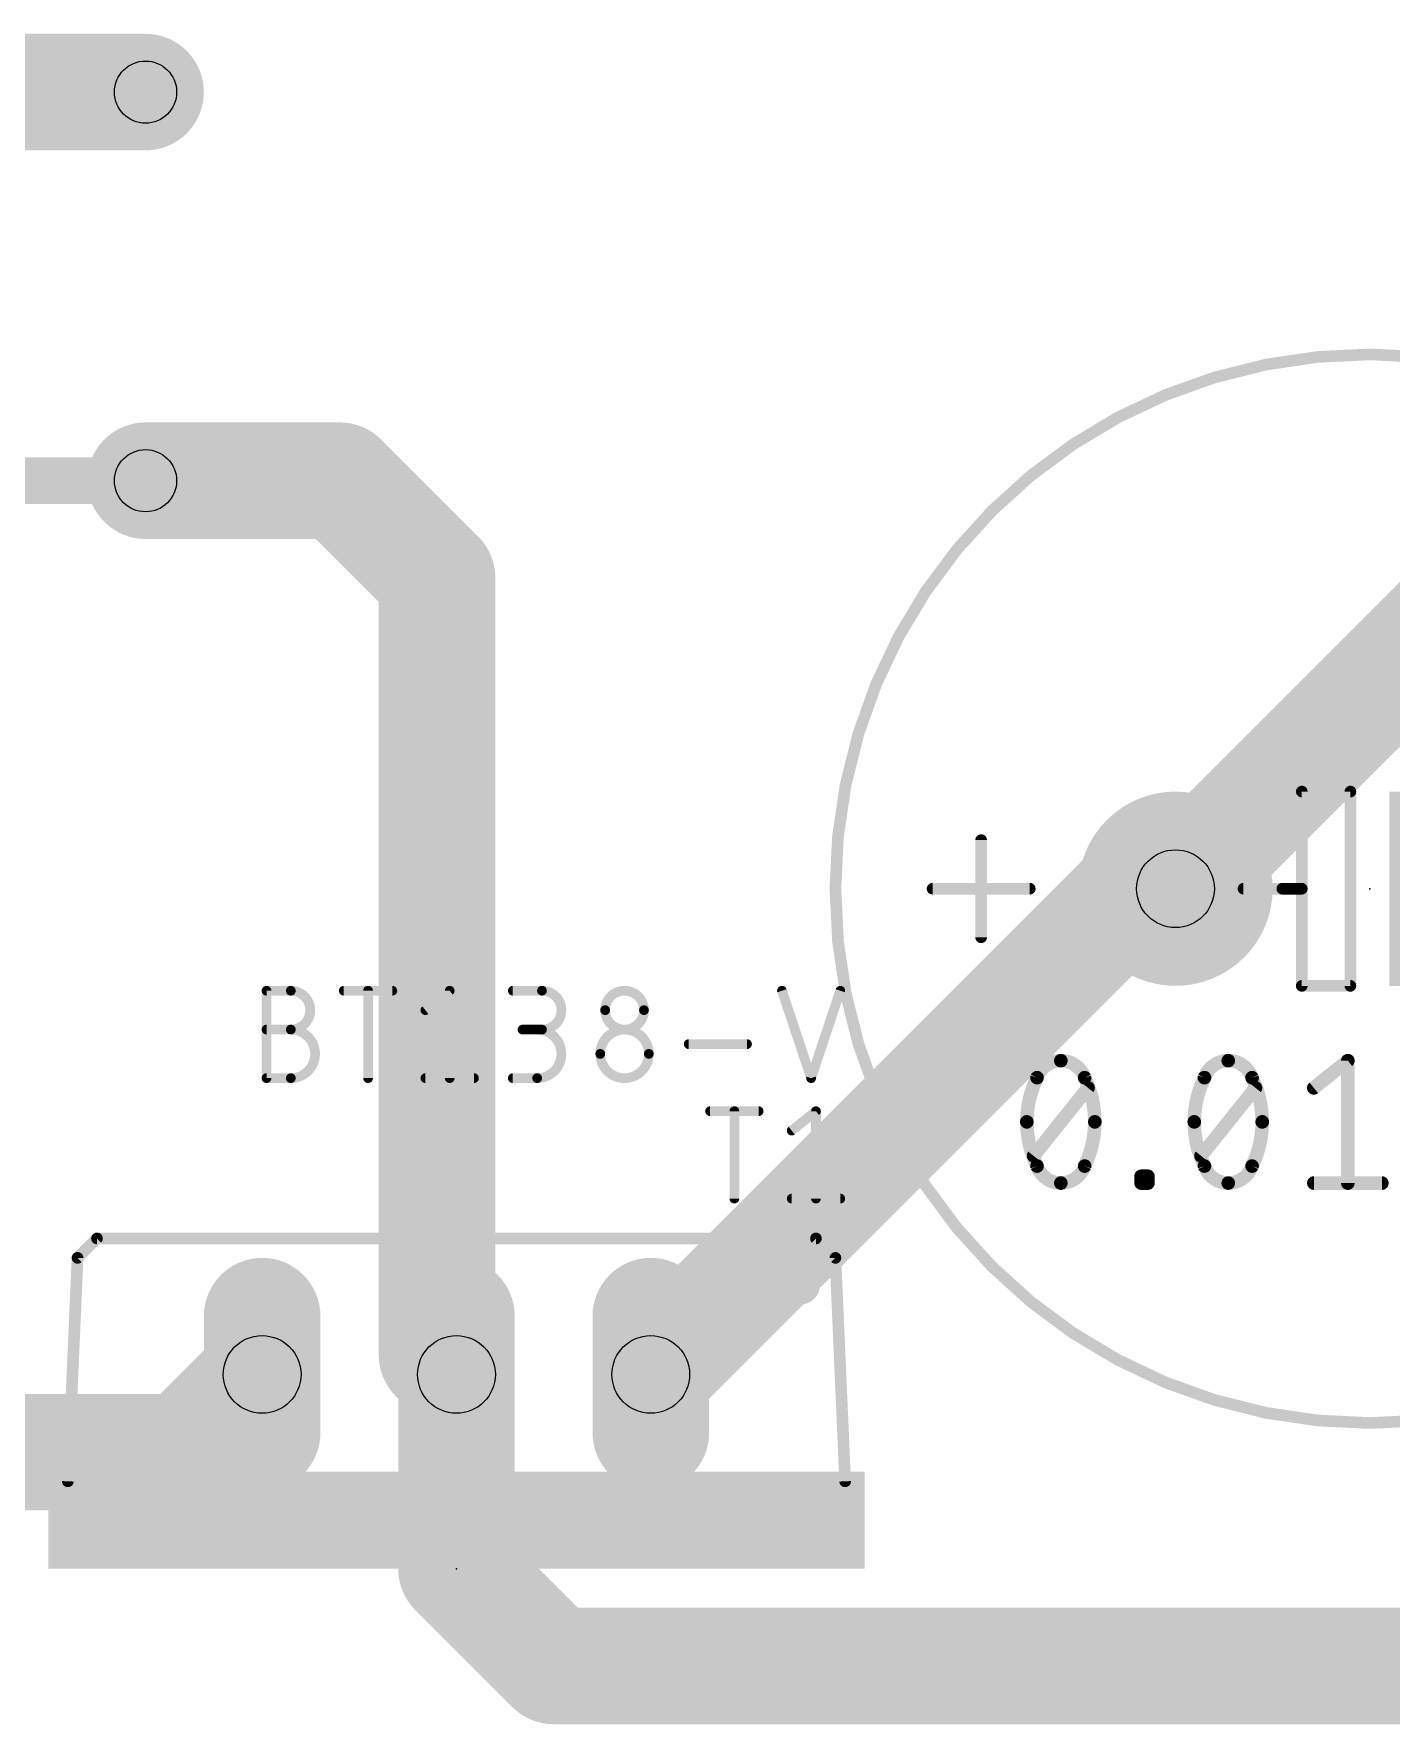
# Model space of a CAD drawing. Extents: x -11 to 108, y -2 to 100.
# Drawn here: x 61.79 to 79.53, y 39.88 to 61.98 of the extents above; entities that cross this region are included whole.
import ezdxf

# ---------------------------------------------------------------- set-up
doc = ezdxf.new("R2010")
doc.units = 0
for name, color, linetype in [('16', 132, 'CONTINUOUS'), ('17', 110, 'CONTINUOUS'), ('21', 253, 'CONTINUOUS'), ('23', 53, 'CONTINUOUS'), ('25', 253, 'CONTINUOUS'), ('27', 253, 'CONTINUOUS'), ('44', 253, 'CONTINUOUS'), ('51', 253, 'CONTINUOUS')]:
    doc.layers.add(name, color=color, linetype=linetype)

# ---------------------------------------------------------------- blocks, each defined once
blk = doc.blocks.new('RECT')
blk.add_solid([(-0.5, -0.5), (0.5, -0.5), (-0.5, 0.5), (0.5, 0.5)])
blk = doc.blocks.new('ROUNDP')
at = {"const_width": 0.5}
blk.add_lwpolyline([(0, -0.25, 1), (0, 0.25, 1), (0, -0.25)], format="xyb", dxfattribs=at)
blk = doc.blocks.new('OCTAGONP')
at = {"const_width": 0.5}
blk.add_lwpolyline([(-0.25, -0.1036), (-0.25, 0.1036), (-0.1036, 0.25), (0.1036, 0.25), (0.25, 0.1036), (0.25, -0.1036), (0.1036, -0.25), (-0.1036, -0.25), (-0.25, -0.1036), (-0.25, 0.1036)], dxfattribs=at)
blk = doc.blocks.new('LONGP100')
at = {"const_width": 1}
blk.add_lwpolyline([(-0.5, 0), (0.5, 0)], dxfattribs=at)
at = {"const_width": 0.5}
for points in [[(-0.5, 0.25, 1), (-0.5, -0.25)], [(0.5, -0.25, 1), (0.5, 0.25)]]:
    blk.add_lwpolyline(points, format="xyb", dxfattribs=at)

msp = doc.modelspace()

# ---------------------------------------------------------------- linework, layer by layer
at = {"layer": '16', "const_width": 1.524}
for points in [[(59.436, 61.214), (63.246, 61.214)], [(63.246, 56.134), (65.786, 56.134)], [(65.786, 56.134), (67.056, 54.864)], [(76.708, 50.8), (81.828, 55.92)], [(67.056, 54.864), (67.056, 44.704)], [(69.85, 44.45), (76.2, 50.8)], [(76.2, 50.8), (76.708, 50.8)], [(67.056, 44.704), (67.31, 44.45)], [(63.754, 43.434), (64.77, 44.45)], [(67.31, 44.45), (67.31, 41.91)], [(54.356, 43.434), (63.754, 43.434)], [(68.58, 40.64), (67.31, 41.91)], [(84.582, 40.64), (68.58, 40.64)]]:
    msp.add_lwpolyline(points, dxfattribs=at)
at = {"layer": '16', "const_width": 0.762}
for points in [[(63.246, 60.833, 1), (63.246, 61.595)], [(63.246, 56.515, 1), (63.246, 55.753)], [(66.0554, 56.4034, 1), (65.5166, 55.8646)], [(65.786, 55.753, 1), (65.786, 56.515)], [(67.437, 54.864, 1), (66.675, 54.864)], [(66.7866, 54.5946, 1), (67.3254, 55.1334)], [(76.2, 51.181, 1), (76.2, 50.419)], [(76.4694, 50.5306, 1), (75.9306, 51.0694)], [(76.708, 50.419, 1), (76.708, 51.181)], [(76.4386, 51.0694, 1), (76.9774, 50.5306)], [(67.3254, 44.9734, 1), (66.7866, 44.4346)], [(65.0394, 44.1806, 1), (64.5006, 44.7194)], [(66.675, 44.704, 1), (67.437, 44.704)], [(67.691, 44.45, 1), (66.929, 44.45)], [(67.0406, 44.1806, 1), (67.5794, 44.7194)], [(69.5806, 44.7194, 1), (70.1194, 44.1806)], [(63.754, 43.053, 1), (63.754, 43.815)], [(63.4846, 43.7034, 1), (64.0234, 43.1646)], [(67.5794, 42.1794, 1), (67.0406, 41.6406)], [(66.929, 41.91, 1), (67.691, 41.91)], [(68.58, 41.021, 1), (68.58, 40.259)], [(68.3106, 40.3706, 1), (68.8494, 40.9094)]]:
    msp.add_lwpolyline(points, format="xyb", dxfattribs=at)
at = {"layer": '21'}
for points, const_width in [([(79.248, 43.815, 1), (79.248, 57.785, 1), (79.248, 43.815)], 0.1524), ([(78.359, 52.1081, 1), (78.359, 52.0319)], 0.0762), ([(78.3971, 52.07, 1), (78.3209, 52.07)], 0.0762), ([(79.0321, 52.07, 1), (78.9559, 52.07)], 0.0762), ([(78.994, 52.0319, 1), (78.994, 52.1081)], 0.0762), ([(74.2061, 51.435, 1), (74.1299, 51.435)], 0.0762), ([(73.533, 50.8381, 1), (73.533, 50.7619)], 0.0762), ([(74.803, 50.7619, 1), (74.803, 50.8381)], 0.0762), ([(78.105, 50.8381, 1), (78.105, 50.7619)], 0.0762), ([(78.3971, 50.8, 1), (78.3209, 50.8)], 0.0762), ([(78.3209, 50.8, 1), (78.3971, 50.8)], 0.0762), ([(78.359, 50.7619, 1), (78.359, 50.8381)], 0.0762), ([(74.1299, 50.165, 1), (74.2061, 50.165)], 0.0762), ([(78.359, 49.5681, 1), (78.359, 49.4919)], 0.0762), ([(78.3209, 49.53, 1), (78.3971, 49.53)], 0.0762), ([(78.9559, 49.53, 1), (79.0321, 49.53)], 0.0762), ([(78.994, 49.4919, 1), (78.994, 49.5681)], 0.0762), ([(62.611, 46.2661, 1), (62.611, 46.1899)], 0.0762), ([(62.6379, 46.2011, 1), (62.5841, 46.2549)], 0.0762), ([(72.0359, 46.2549, 1), (71.9821, 46.2011)], 0.0762), ([(72.009, 46.1899, 1), (72.009, 46.2661)], 0.0762), ([(62.3951, 45.9723, 1), (62.3189, 45.9757)], 0.0762), ([(62.3301, 46.0009, 1), (62.3839, 45.9471)], 0.0762), ([(72.3011, 45.9757, 1), (72.2249, 45.9723)], 0.0762), ([(72.2361, 45.9471, 1), (72.2899, 46.0009)], 0.0762), ([(71.8058, 45.4914, 1), (71.8058, 45.7454, 1), (71.8058, 45.4914)], 0.254), ([(62.1919, 43.0547, 1), (62.2681, 43.0513)], 0.0762), ([(72.3519, 43.0513, 1), (72.4281, 43.0547)], 0.0762)]:
    msp.add_lwpolyline(points, format="xyb", dxfattribs=dict(at, const_width=const_width))
at = {"layer": '21', "const_width": 0.1524}
for points in [[(78.994, 52.07), (78.359, 52.07)], [(78.359, 52.07), (78.359, 50.8)], [(78.994, 49.53), (78.994, 52.07)], [(74.168, 50.165), (74.168, 51.435)], [(73.533, 50.8), (74.803, 50.8)], [(78.105, 50.8), (78.359, 50.8)], [(78.359, 50.8), (78.359, 49.53)], [(78.359, 49.53), (78.994, 49.53)], [(62.611, 46.228), (62.357, 45.974)], [(62.611, 46.228), (72.009, 46.228)], [(72.263, 45.974), (72.009, 46.228)], [(62.23, 43.053), (62.357, 45.974)], [(72.263, 45.974), (72.39, 43.053)]]:
    msp.add_lwpolyline(points, dxfattribs=at)
at = {"layer": '23'}
for p in [(79.248, 50.8), (67.31, 41.91)]:
    msp.add_point(p, dxfattribs=at)
at = {"layer": '25', "const_width": 0.127}
for points in [[(70.6247, 47.8917), (71.2597, 47.8917)], [(70.9422, 46.7487), (70.9422, 47.8917)], [(71.6915, 47.6377), (72.009, 47.8917)], [(72.009, 47.8917), (72.009, 46.7487)], [(71.6915, 46.7487), (72.3265, 46.7487)]]:
    msp.add_lwpolyline(points, dxfattribs=at)
at = {"layer": '25', "const_width": 0.0635}
for points in [[(70.6247, 47.9235, 1), (70.6247, 47.8599)], [(70.974, 47.8917, 1), (70.9104, 47.8917)], [(71.2597, 47.8599, 1), (71.2597, 47.9235)], [(72.0408, 47.8917, 1), (71.9772, 47.8917)], [(72.0288, 47.8669, 1), (71.9892, 47.9165)], [(71.6717, 47.6625, 1), (71.7113, 47.6129)], [(70.9104, 46.7487, 1), (70.974, 46.7487)], [(71.6915, 46.7805, 1), (71.6915, 46.7169)], [(71.9772, 46.7487, 1), (72.0408, 46.7487)], [(72.3265, 46.7169, 1), (72.3265, 46.7805)]]:
    msp.add_lwpolyline(points, format="xyb", dxfattribs=at)
at = {"layer": '27'}
for points, const_width in [([(64.8589, 49.4665, 1), (64.7954, 49.4665)], 0.0635), ([(64.8272, 49.4983, 1), (64.8272, 49.4348)], 0.0635), ([(65.1446, 49.4983, 1), (65.1446, 49.4348)], 0.0635), ([(65.1446, 48.9585, 1), (65.1446, 49.4665)], 0.127), ([(65.1446, 49.4348, 1), (65.1446, 49.4983)], 0.0635), ([(65.8368, 49.4983, 1), (65.8368, 49.4348)], 0.0635), ([(66.1861, 49.4665, 1), (66.1226, 49.4665)], 0.0635), ([(66.4718, 49.4348, 1), (66.4718, 49.4983)], 0.0635), ([(67.2529, 49.4665, 1), (67.1894, 49.4665)], 0.0635), ([(67.2409, 49.4417, 1), (67.2013, 49.4913)], 0.0635), ([(68.0466, 49.4983, 1), (68.0466, 49.4348)], 0.0635), ([(68.4276, 49.4983, 1), (68.4276, 49.4348)], 0.0635), ([(68.4276, 48.9585, 1), (68.4276, 49.4665)], 0.127), ([(68.4276, 49.4348, 1), (68.4276, 49.4983)], 0.0635), ([(69.7611, 49.2125, 1), (69.2531, 49.2125)], 0.127), ([(71.5946, 49.4765, 1), (71.5344, 49.4565)], 0.0635), ([(72.3566, 49.4565, 1), (72.2964, 49.4765)], 0.0635), ([(66.8838, 49.2373, 1), (66.9234, 49.1877)], 0.0635), ([(69.2531, 49.2125, 1), (69.7611, 49.2125)], 0.127), ([(69.2849, 49.2125, 1), (69.2214, 49.2125)], 0.0635), ([(69.2214, 49.2125, 1), (69.2849, 49.2125)], 0.0635), ([(69.7929, 49.2125, 1), (69.7293, 49.2125)], 0.0635), ([(69.7293, 49.2125, 1), (69.7929, 49.2125)], 0.0635), ([(64.8272, 48.9903, 1), (64.8272, 48.9267)], 0.0635), ([(65.1446, 48.9903, 1), (65.1446, 48.9267)], 0.0635), ([(65.1446, 48.9903, 1), (65.1446, 48.9267)], 0.0635), ([(65.1446, 48.3235, 1), (65.1446, 48.9585)], 0.127), ([(65.1446, 48.9267, 1), (65.1446, 48.9903)], 0.0635), ([(68.1736, 48.9903, 1), (68.1736, 48.9267)], 0.0635), ([(68.3641, 48.9903, 1), (68.3641, 48.9267)], 0.0635), ([(68.3641, 48.3235, 1), (68.3641, 48.9585)], 0.127), ([(68.4276, 48.9903, 1), (68.4276, 48.9267)], 0.0635), ([(68.4276, 48.9267, 1), (68.4276, 48.9903)], 0.0635), ([(69.8246, 48.641, 1), (69.1896, 48.641)], 0.127), ([(69.2214, 48.641, 1), (69.1578, 48.641)], 0.0635), ([(69.1578, 48.641, 1), (69.2214, 48.641)], 0.0635), ([(69.1896, 48.641, 1), (69.8246, 48.641)], 0.127), ([(69.8564, 48.641, 1), (69.7929, 48.641)], 0.0635), ([(69.7929, 48.641, 1), (69.8564, 48.641)], 0.0635), ([(70.3453, 48.7998, 1), (70.3453, 48.7362)], 0.0635), ([(71.1073, 48.7362, 1), (71.1073, 48.7998)], 0.0635), ([(75.2094, 48.5521, 0.3205), (74.8983, 48.3299)], 0.1778), ([(75.5206, 48.3299, 0.3205), (75.2094, 48.5521)], 0.1778), ([(75.2094, 48.5965, 1), (75.2094, 48.5077)], 0.0889), ([(75.2094, 48.5077, 1), (75.2094, 48.5965)], 0.0889), ([(77.3978, 48.5521, 0.3205), (77.0866, 48.3299)], 0.1778), ([(77.7089, 48.3299, 0.3205), (77.3978, 48.5521)], 0.1778), ([(77.3978, 48.5965, 1), (77.3978, 48.5077)], 0.0889), ([(77.3978, 48.5077, 1), (77.3978, 48.5965)], 0.0889), ([(79.0053, 48.5521, 1), (78.9164, 48.5521)], 0.0889), ([(78.9887, 48.5174, 1), (78.9331, 48.5868)], 0.0889), ([(74.8983, 48.3299, 0.1139), (74.7649, 47.752)], 0.1778), ([(74.9382, 48.3104, 1), (74.8583, 48.3493)], 0.0889), ([(75.6539, 47.752, 0.1139), (75.5206, 48.3299)], 0.1778), ([(75.5605, 48.3493, 1), (75.4806, 48.3104)], 0.0889), ([(77.0866, 48.3299, 0.1139), (76.9533, 47.752)], 0.1778), ([(77.1266, 48.3104, 1), (77.0467, 48.3493)], 0.0889), ([(77.8423, 47.752, 0.1139), (77.7089, 48.3299)], 0.1778), ([(77.7489, 48.3493, 1), (77.669, 48.3104)], 0.0889), ([(64.7954, 48.3235, 1), (64.8589, 48.3235)], 0.0635), ([(64.8272, 48.3553, 1), (64.8272, 48.2918)], 0.0635), ([(65.1446, 48.3553, 1), (65.1446, 48.2918)], 0.0635), ([(65.1446, 48.2918, 1), (65.1446, 48.3553)], 0.0635), ([(66.1226, 48.3235, 1), (66.1861, 48.3235)], 0.0635), ([(66.9036, 48.3553, 1), (66.9036, 48.2918)], 0.0635), ([(67.1894, 48.3235, 1), (67.2529, 48.3235)], 0.0635), ([(67.5386, 48.2918, 1), (67.5386, 48.3553)], 0.0635), ([(68.0466, 48.3553, 1), (68.0466, 48.2918)], 0.0635), ([(68.3641, 48.3553, 1), (68.3641, 48.2918)], 0.0635), ([(68.3641, 48.2918, 1), (68.3641, 48.3553)], 0.0635), ([(71.9154, 48.3335, 1), (71.9756, 48.3135)], 0.0635), ([(71.9154, 48.3135, 1), (71.9756, 48.3335)], 0.0635), ([(74.8562, 48.3443, 1), (74.9403, 48.3154)], 0.0889), ([(75.4785, 48.3154, 1), (75.5626, 48.3443)], 0.0889), ([(75.5997, 48.1687, 1), (75.5303, 48.2243)], 0.0889), ([(77.0446, 48.3443, 1), (77.1287, 48.3154)], 0.0889), ([(77.6669, 48.3154, 1), (77.751, 48.3443)], 0.0889), ([(77.7881, 48.1687, 1), (77.7187, 48.2243)], 0.0889), ([(78.4886, 48.2312, 1), (78.5442, 48.1618)], 0.0889), ([(74.7649, 47.752, 0.1139), (74.8983, 47.1742)], 0.1778), ([(74.8093, 47.752, 1), (74.7204, 47.752)], 0.0889), ([(74.7204, 47.752, 1), (74.8093, 47.752)], 0.0889), ([(75.5206, 47.1742, 0.1139), (75.6539, 47.752)], 0.1778), ([(75.6984, 47.752, 1), (75.6095, 47.752)], 0.0889), ([(75.6095, 47.752, 1), (75.6984, 47.752)], 0.0889), ([(76.9533, 47.752, 0.1139), (77.0866, 47.1742)], 0.1778), ([(76.9977, 47.752, 1), (76.9088, 47.752)], 0.0889), ([(76.9088, 47.752, 1), (76.9977, 47.752)], 0.0889), ([(77.7089, 47.1742, 0.1139), (77.8423, 47.752)], 0.1778), ([(77.8867, 47.752, 1), (77.7978, 47.752)], 0.0889), ([(77.7978, 47.752, 1), (77.8867, 47.752)], 0.0889), ([(74.8191, 47.3353, 1), (74.8885, 47.2797)], 0.0889), ([(77.0075, 47.3353, 1), (77.0769, 47.2797)], 0.0889), ([(74.9403, 47.1886, 1), (74.8562, 47.1597)], 0.0889), ([(74.8983, 47.1742, 0.3205), (75.2094, 46.9519)], 0.1778), ([(74.8583, 47.1547, 1), (74.9382, 47.1936)], 0.0889), ([(75.2094, 46.9519, 0.3205), (75.5206, 47.1742)], 0.1778), ([(75.4806, 47.1936, 1), (75.5605, 47.1547)], 0.0889), ([(75.5626, 47.1597, 1), (75.4785, 47.1886)], 0.0889), ([(76.3036, 47.0408, 1), (76.2147, 47.0408)], 0.0889), ([(76.2591, 47.0853, 1), (76.2591, 46.9964)], 0.0889), ([(76.3925, 47.0408, 1), (76.3036, 47.0408)], 0.0889), ([(76.348, 46.9964, 1), (76.348, 47.0853)], 0.0889), ([(77.0866, 47.1742, 0.3205), (77.3978, 46.9519)], 0.1778), ([(77.1287, 47.1886, 1), (77.0446, 47.1597)], 0.0889), ([(77.0467, 47.1547, 1), (77.1266, 47.1936)], 0.0889), ([(77.3978, 46.9519, 0.3205), (77.7089, 47.1742)], 0.1778), ([(77.669, 47.1936, 1), (77.7489, 47.1547)], 0.0889), ([(77.751, 47.1597, 1), (77.6669, 47.1886)], 0.0889), ([(75.2094, 46.9963, 1), (75.2094, 46.9075)], 0.0889), ([(75.2094, 46.9075, 1), (75.2094, 46.9963)], 0.0889), ([(76.2147, 46.9519, 1), (76.3036, 46.9519)], 0.0889), ([(76.2591, 46.9963, 1), (76.2591, 46.9075)], 0.0889), ([(76.3036, 46.9519, 1), (76.3925, 46.9519)], 0.0889), ([(76.348, 46.9075, 1), (76.348, 46.9963)], 0.0889), ([(77.3978, 46.9963, 1), (77.3978, 46.9075)], 0.0889), ([(77.3978, 46.9075, 1), (77.3978, 46.9963)], 0.0889), ([(78.5164, 46.9963, 1), (78.5164, 46.9075)], 0.0889), ([(78.9164, 46.9519, 1), (79.0053, 46.9519)], 0.0889), ([(79.4054, 46.9075, 1), (79.4054, 46.9963)], 0.0889)]:
    msp.add_lwpolyline(points, format="xyb", dxfattribs=dict(at, const_width=const_width))
for points, const_width in [([(64.8272, 48.3235), (64.8272, 49.4665)], 0.127), ([(64.8272, 49.4665), (65.1446, 49.4665)], 0.127), ([(65.8368, 49.4665), (66.4718, 49.4665)], 0.127), ([(66.1543, 48.3235), (66.1543, 49.4665)], 0.127), ([(66.9036, 49.2125), (67.2211, 49.4665)], 0.127), ([(67.2211, 49.4665), (67.2211, 48.3235)], 0.127), ([(68.0466, 49.4665), (68.4276, 49.4665)], 0.127), ([(71.5645, 49.4665), (71.9455, 48.3235)], 0.127), ([(71.9455, 48.3235), (72.3265, 49.4665)], 0.127), ([(64.8272, 48.9585), (65.1446, 48.9585)], 0.127), ([(68.4276, 48.9585), (68.1736, 48.9585)], 0.127), ([(70.3453, 48.768), (71.1073, 48.768)], 0.127), ([(78.5164, 48.1965), (78.9609, 48.5521)], 0.1778), ([(78.9609, 48.5521), (78.9609, 46.9519)], 0.1778), ([(65.1446, 48.3235), (64.8272, 48.3235)], 0.127), ([(66.9036, 48.3235), (67.5386, 48.3235)], 0.127), ([(68.0466, 48.3235), (68.3641, 48.3235)], 0.127), ([(74.8538, 47.3075), (75.565, 48.1965)], 0.1778), ([(77.0422, 47.3075), (77.7534, 48.1965)], 0.1778), ([(76.2591, 46.9519), (76.2591, 47.0408)], 0.1778), ([(76.2591, 47.0408), (76.348, 47.0408)], 0.1778), ([(76.348, 47.0408), (76.348, 46.9519)], 0.1778), ([(76.348, 46.9519), (76.2591, 46.9519)], 0.1778), ([(78.5164, 46.9519), (79.4054, 46.9519)], 0.1778)]:
    msp.add_lwpolyline(points, dxfattribs=dict(at, const_width=const_width))
at = {"layer": '44'}
for centre, radius in [((63.246, 61.214), 0.4064), ((63.246, 56.134), 0.4064), ((76.708, 50.8), 0.508), ((64.77, 44.45), 0.508), ((67.31, 44.45), 0.508), ((69.85, 44.45), 0.508)]:
    msp.add_circle(centre, radius, dxfattribs=at)
at = {"layer": '51'}
for points, const_width in [([(63.246, 61.214), (62.23, 61.214)], 0.6096), ([(63.246, 56.134), (62.23, 56.134)], 0.6096), ([(77.597, 50.8), (78.105, 50.8)], 0.1524)]:
    msp.add_lwpolyline(points, dxfattribs=dict(at, const_width=const_width))
for points, const_width in [([(62.23, 61.3664, 1), (62.23, 61.0616)], 0.3048), ([(63.246, 61.0616, 1), (63.246, 61.3664)], 0.3048), ([(62.23, 56.2864, 1), (62.23, 55.9816)], 0.3048), ([(63.246, 55.9816, 1), (63.246, 56.2864)], 0.3048), ([(77.597, 50.8381, 1), (77.597, 50.7619)], 0.0762), ([(78.105, 50.7619, 1), (78.105, 50.8381)], 0.0762)]:
    msp.add_lwpolyline(points, format="xyb", dxfattribs=dict(at, const_width=const_width))

# ---------------------------------------------------------------- block references
at = {"layer": '17'}
for name, p, xscale, yscale in [('OCTAGONP', (63.246, 61.214), 1.3208, 1.3208), ('OCTAGONP', (63.246, 61.214), 1.3208, 1.3208), ('OCTAGONP', (63.246, 56.134), 1.3208, 1.3208), ('OCTAGONP', (63.246, 56.134), 1.3208, 1.3208), ('ROUNDP', (76.708, 50.8), 2.54, 2.54), ('ROUNDP', (76.708, 50.8), 2.54, 2.54)]:
    msp.add_blockref(name, p, dxfattribs=dict(at, xscale=xscale, yscale=yscale))
at = {"layer": '17', "xscale": 1.524, "yscale": 1.524, "rotation": 270}
for p in [(64.77, 44.45), (64.77, 44.45), (67.31, 44.45), (67.31, 44.45), (69.85, 44.45), (69.85, 44.45)]:
    msp.add_blockref('LONGP100', p, dxfattribs=at)
at = {"layer": '21'}
for p, xscale, yscale in [((61.7728, 61.214), 0.8636, 0.6096), ((61.7728, 56.134), 0.8636, 0.6096), ((79.8195, 50.8), 0.635, 2.54)]:
    msp.add_blockref('RECT', p, dxfattribs=dict(at, xscale=xscale, yscale=yscale))
at = {"layer": '21', "rotation": 180}
for p, xscale, yscale in [((62.9285, 42.926), 1.905, 0.508), ((66.04, 42.926), 0.762, 0.508), ((68.58, 42.926), 0.762, 0.508), ((71.6915, 42.926), 1.905, 0.508), ((67.31, 42.291), 10.668, 0.762)]:
    msp.add_blockref('RECT', p, dxfattribs=dict(at, xscale=xscale, yscale=yscale))
at = {"layer": '51', "xscale": 1.778, "yscale": 0.508, "rotation": 180}
for p in [(64.77, 42.926), (67.31, 42.926), (69.85, 42.926)]:
    msp.add_blockref('RECT', p, dxfattribs=at)

doc.saveas('drawing.dxf')
